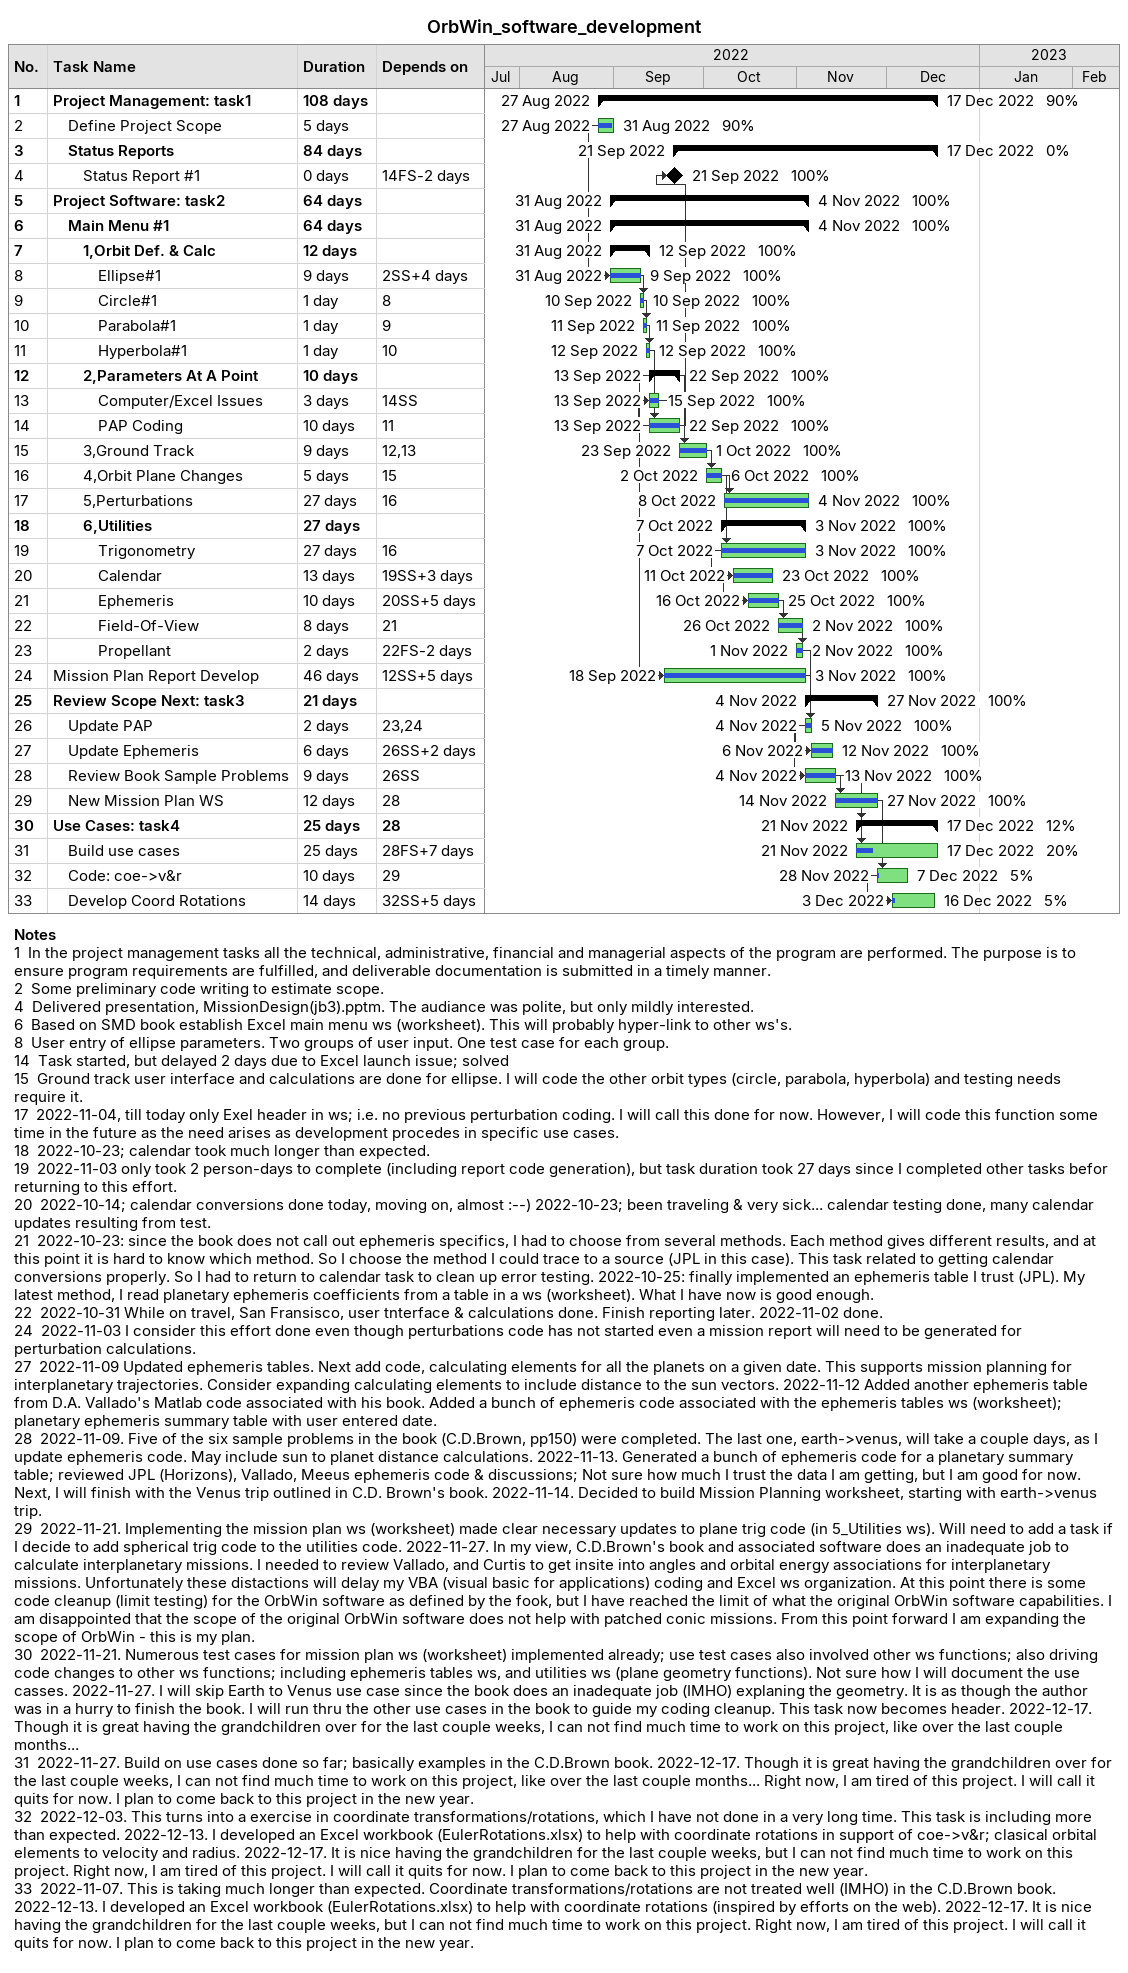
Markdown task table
OrbWin_software_development

| ID | Level | Task | Duration | Start | Finish | Predecessors | % complete |
|---|---|---|---|---|---|---|---|
| 1 | 1 | **Project Management: task1** | 108d | 2022-08-27 | 2022-12-17 |  | 90 |
| 2 | 2 | Define Project Scope | 5d | 2022-08-27 | 2022-08-31 |  | 90 |
| 3 | 2 | **Status Reports** | 84d | 2022-09-21 | 2022-12-17 |  | 0 |
| 4 | 3 | Status Report #1 | 0d | 2022-09-21 | 2022-09-21 | 14FS-2d | 100 |
| 5 | 1 | **Project Software: task2** | 64d | 2022-08-31 | 2022-11-04 |  | 100 |
| 6 | 2 | **Main Menu #1** | 64d | 2022-08-31 | 2022-11-04 |  | 100 |
| 7 | 3 | **1,Orbit Def. & Calc** | 12d | 2022-08-31 | 2022-09-12 |  | 100 |
| 8 | 4 | Ellipse#1 | 9d | 2022-08-31 | 2022-09-09 | 2SS+4d | 100 |
| 9 | 4 | Circle#1 | 1d | 2022-09-10 | 2022-09-10 | 8 | 100 |
| 10 | 4 | Parabola#1 | 1d | 2022-09-11 | 2022-09-11 | 9 | 100 |
| 11 | 4 | Hyperbola#1 | 1d | 2022-09-12 | 2022-09-12 | 10 | 100 |
| 12 | 3 | **2,Parameters At A Point** | 10d | 2022-09-13 | 2022-09-22 |  | 100 |
| 13 | 4 | Computer/Excel Issues | 3d | 2022-09-13 | 2022-09-15 | 14SS | 100 |
| 14 | 4 | PAP Coding | 10d | 2022-09-13 | 2022-09-22 | 11 | 100 |
| 15 | 3 | 3,Ground Track | 9d | 2022-09-23 | 2022-10-01 | 12, 13 | 100 |
| 16 | 3 | 4,Orbit Plane Changes | 5d | 2022-10-02 | 2022-10-06 | 15 | 100 |
| 17 | 3 | 5,Perturbations | 27d | 2022-10-08 | 2022-11-04 | 16 | 100 |
| 18 | 3 | **6,Utilities** | 27d | 2022-10-07 | 2022-11-03 |  | 100 |
| 19 | 4 | Trigonometry | 27d | 2022-10-07 | 2022-11-03 | 16 | 100 |
| 20 | 4 | Calendar | 13d | 2022-10-11 | 2022-10-23 | 19SS+3d | 100 |
| 21 | 4 | Ephemeris | 10d | 2022-10-16 | 2022-10-25 | 20SS+5d | 100 |
| 22 | 4 | Field-Of-View | 8d | 2022-10-26 | 2022-11-02 | 21 | 100 |
| 23 | 4 | Propellant | 2d | 2022-11-01 | 2022-11-02 | 22FS-2d | 100 |
| 24 | 1 | Mission Plan Report Develop | 46d | 2022-09-18 | 2022-11-03 | 12SS+5d | 100 |
| 25 | 1 | **Review Scope Next: task3** | 21d | 2022-11-04 | 2022-11-27 |  | 100 |
| 26 | 2 | Update PAP | 2d | 2022-11-04 | 2022-11-05 | 23, 24 | 100 |
| 27 | 2 | Update Ephemeris | 6d | 2022-11-06 | 2022-11-12 | 26SS+2d | 100 |
| 28 | 2 | Review Book Sample Problems | 9d | 2022-11-04 | 2022-11-13 | 26SS | 100 |
| 29 | 2 | New Mission Plan WS | 12d | 2022-11-14 | 2022-11-27 | 28 | 100 |
| 30 | 1 | **Use Cases: task4** | 25d | 2022-11-21 | 2022-12-17 | 28 | 12 |
| 31 | 2 | Build use cases | 25d | 2022-11-21 | 2022-12-17 | 28FS+7d | 20 |
| 32 | 2 | Code: coe->v&r | 10d | 2022-11-28 | 2022-12-07 | 29 | 5 |
| 33 | 2 | Develop Coord Rotations | 14d | 2022-12-03 | 2022-12-16 | 32SS+5d | 5 |

Notes
- 1: In the project management tasks all the technical, administrative, financial and managerial aspects of the program are performed. The purpose is to ensure program requirements are fulfilled, and deliverable documentation is submitted in a timely manner.
- 2: Some preliminary code writing to estimate scope.
- 4: Delivered presentation, MissionDesign(jb3).pptm. The audiance was polite, but only mildly interested.
- 6: Based on SMD book establish Excel main menu ws (worksheet). This will probably hyper-link to other ws's.
- 8: User entry of ellipse parameters. Two groups of user input. One test case for each group.
- 14: Task started, but delayed 2 days due to Excel launch issue; solved
- 15: Ground track user interface and calculations are done for ellipse. I will code the other orbit types (circle, parabola, hyperbola) and testing needs require it.
- 17: 2022-11-04, till today only Exel header in ws; i.e. no previous perturbation coding. I will call this done for now. However, I will code this function some time in the future as the need arises as development procedes in specific use cases.
- 18: 2022-10-23; calendar took much longer than expected.
- 19: 2022-11-03 only took 2 person-days to complete (including report code generation), but task duration took 27 days since I completed other tasks befor returning to this effort.
- 20: 2022-10-14; calendar conversions done today, moving on, almost :--) 2022-10-23; been traveling & very sick... calendar testing done, many calendar updates resulting from test.
- 21: 2022-10-23: since the book does not call out ephemeris specifics, I had to choose from several methods. Each method gives different results, and at this point it is hard to know which method. So I choose the method I could trace to a source (JPL in this case). This task related to getting calendar conversions properly. So I had to return to calendar task to clean up error testing. 2022-10-25: finally implemented an ephemeris table I trust (JPL). My latest method, I read planetary ephemeris coefficients from a table in a ws (worksheet). What I have now is good enough.
- 22: 2022-10-31 While on travel, San Fransisco, user tnterface & calculations done. Finish reporting later. 2022-11-02 done.
- 24: 2022-11-03 I consider this effort done even though perturbations code has not started even a mission report will need to be generated for perturbation calculations.
- 27: 2022-11-09 Updated ephemeris tables. Next add code, calculating elements for all the planets on a given date. This supports mission planning for interplanetary trajectories. Consider expanding calculating elements to include distance to the sun vectors. 2022-11-12 Added another ephemeris table from D.A. Vallado's Matlab code associated with his book. Added a bunch of ephemeris code associated with the ephemeris tables ws (worksheet); planetary ephemeris summary table with user entered date.
- 28: 2022-11-09. Five of the six sample problems in the book (C.D.Brown, pp150) were completed. The last one, earth->venus, will take a couple days, as I update ephemeris code. May include sun to planet distance calculations. 2022-11-13. Generated a bunch of ephemeris code for a planetary summary table; reviewed JPL (Horizons), Vallado, Meeus ephemeris code & discussions; Not sure how much I trust the data I am getting, but I am good for now. Next, I will finish with the Venus trip outlined in C.D. Brown's book. 2022-11-14. Decided to build Mission Planning worksheet, starting with earth->venus trip.
- 29: 2022-11-21. Implementing the mission plan ws (worksheet) made clear necessary updates to plane trig code (in 5_Utilities ws). Will need to add a task if I decide to add spherical trig code to the utilities code. 2022-11-27. In my view, C.D.Brown's book and associated software does an inadequate job to calculate interplanetary missions. I needed to review Vallado, and Curtis to get insite into angles and orbital energy associations for interplanetary missions. Unfortunately these distactions will delay my VBA (visual basic for applications) coding and Excel ws organization. At this point there is some code cleanup (limit testing) for the OrbWin software as defined by the fook, but I have reached the limit of what the original OrbWin software capabilities. I am disappointed that the scope of the original OrbWin software does not help with patched conic missions. From this point forward I am expanding the scope of OrbWin - this is my plan.
- 30: 2022-11-21. Numerous test cases for mission plan ws (worksheet) implemented already; use test cases also involved other ws functions; also driving code changes to other ws functions; including ephemeris tables ws, and utilities ws (plane geometry functions). Not sure how I will document the use casses. 2022-11-27. I will skip Earth to Venus use case since the book does an inadequate job (IMHO) explaning the geometry. It is as though the author was in a hurry to finish the book. I will run thru the other use cases in the book to guide my coding cleanup. This task now becomes header. 2022-12-17. Though it is great having the grandchildren over for the last couple weeks, I can not find much time to work on this project, like over the last couple months...
- 31: 2022-11-27. Build on use cases done so far; basically examples in the C.D.Brown book. 2022-12-17. Though it is great having the grandchildren over for the last couple weeks, I can not find much time to work on this project, like over the last couple months... Right now, I am tired of this project. I will call it quits for now. I plan to come back to this project in the new year.
- 32: 2022-12-03. This turns into a exercise in coordinate transformations/rotations, which I have not done in a very long time. This task is including more than expected. 2022-12-13. I developed an Excel workbook (EulerRotations.xlsx) to help with coordinate rotations in support of coe->v&r; clasical orbital elements to velocity and radius. 2022-12-17. It is nice having the grandchildren for the last couple weeks, but I can not find much time to work on this project. Right now, I am tired of this project. I will call it quits for now. I plan to come back to this project in the new year.
- 33: 2022-11-07. This is taking much longer than expected. Coordinate transformations/rotations are not treated well (IMHO) in the C.D.Brown book. 2022-12-13. I developed an Excel workbook (EulerRotations.xlsx) to help with coordinate rotations (inspired by efforts on the web). 2022-12-17. It is nice having the grandchildren for the last couple weeks, but I can not find much time to work on this project. Right now, I am tired of this project. I will call it quits for now. I plan to come back to this project in the new year.
